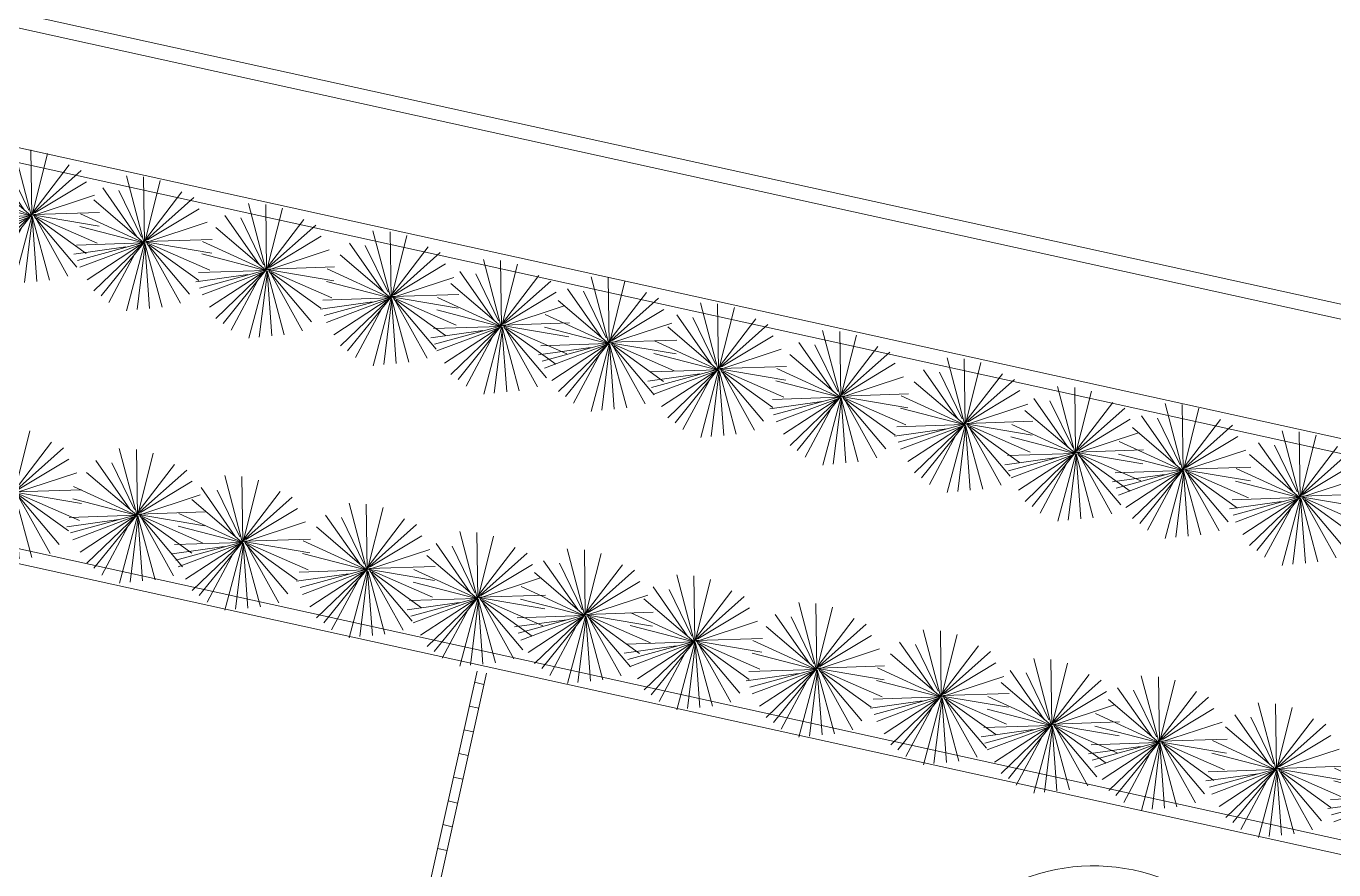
# Model space of a CAD drawing. Header units: metres. Extents: x 12093 to 20303, y 514 to 1412.
# Drawn here: x 19788.42 to 19801.87, y 690.84 to 699.51 of the extents above; entities that cross this region are included whole.
import ezdxf

# ---------------------------------------------------------------- set-up
doc = ezdxf.new("R2010")
doc.units = ezdxf.units.M
doc.layers.get('0').update_dxf_attribs({"lineweight": 13})
for name, color, linetype, lineweight in [('AMBI-GRASS', 104, 'Continuous', 20), ('MANZANAS-ORIGINALES', 147, 'Continuous', 9), ('text.-piso', 35, 'Continuous', 5)]:
    doc.layers.add(name, color=color, linetype=linetype, lineweight=lineweight)

# ---------------------------------------------------------------- blocks, each defined once
blk = doc.blocks.new('Arbust11')
for p, q in [((0.0378, 0.4871), (-0.0937, 0.9403)), ((0.0408, 0.4825), (0.0377, 0.9348)), ((0.0408, 0.5449), (0.1405, 0.941)), ((0.0377, 0.4856), (-0.274, 0.8225)), ((-0.1618, 0.888), (0.0377, 0.4856)), ((0.0439, 0.4856), (0.3088, 0.8724)), ((0.0595, 0.5199), (0.1997, 0.8474)), ((-0.3488, 0.7476), (0.0408, 0.4856)), ((-0.0621, 0.5573), (-0.3332, 0.7944)), ((0.0439, 0.4794), (0.3805, 0.7788)), ((0.0283, 0.4856), (-0.3738, 0.7039)), ((0.047, 0.4794), (0.4366, 0.6759)), ((0.0314, 0.4856), (-0.4049, 0.6104)), ((-0.433, 0.5262), (0.0439, 0.4825)), ((0.0439, 0.4825), (-0.4267, 0.4669)), ((-0.0527, 0.4794), (-0.4267, 0.3952)), ((0.0408, 0.4762), (-0.3893, 0.2673)), ((0.0408, 0.47), (-0.3364, 0.2174)), ((0.0408, 0.4731), (-0.274, 0.1581)), ((0.0377, 0.4669), (-0.2117, 0.0988)), ((0.0501, 0.4544), (-0.1088, 0.0209)), ((0.0501, 0.4638), (-0.0215, 0.0146)), ((0.047, 0.4856), (0.499, 0.4263)), ((0.0501, 0.4794), (0.2901, 0.0832)), ((0.0501, 0.4731), (0.4304, 0.2454)), ((0.0533, 0.4887), (0.474, 0.5137)), ((0.0533, 0.47), (0.1935, 0.0177)), ((0.0564, 0.4762), (0.3649, 0.1425)), ((0.072, 0.4762), (0.4647, 0.3484)), ((0.0533, 0.4451), (0.0907, 0.0271))]:
    blk.add_line(p, q)

msp = doc.modelspace()

# ---------------------------------------------------------------- linework, layer by layer
at = {"layer": 'MANZANAS-ORIGINALES'}
for p, q in [((19815.785, 693.609), (19715.633, 715.645)), ((19813.347, 693.992), (19715.601, 715.498)), ((19813.089, 692.82), (19715.343, 714.326)), ((19812.91, 692.706), (19715.311, 714.18)), ((19812.077, 688.917), (19714.477, 710.391)), ((19812.191, 688.738), (19714.445, 710.244))]:
    msp.add_line(p, q, dxfattribs=at)
at = {"layer": 'text.-piso', "ltscale": 5}
for p, q in [((19792.523, 690.47), (19793.06, 692.881)), ((19792.62, 690.449), (19793.157, 692.86)), ((19793.034, 692.765), (19793.131, 692.744)), ((19792.979, 692.521), (19793.077, 692.5)), ((19792.925, 692.277), (19793.023, 692.256)), ((19792.871, 692.033), (19792.968, 692.012)), ((19792.816, 691.789), (19792.914, 691.768)), ((19792.762, 691.545), (19792.86, 691.523)), ((19792.708, 691.301), (19792.805, 691.279)), ((19792.653, 691.057), (19792.751, 691.035))]:
    msp.add_line(p, q, dxfattribs=at)
msp.add_arc((19799.402, 688.884), 1.993, 313.7086, 202.8396, dxfattribs=at)

# ---------------------------------------------------------------- block references
at = {"layer": 'AMBI-GRASS', "ltscale": 0.05, "xscale": 1.499999999998325, "yscale": 1.499999999998325, "zscale": 1.499999999998325, "rotation": 49.16166176348414}
for p in [(19788.981, 697.045), (19790.14, 696.767), (19791.396, 696.483), (19792.676, 696.201), (19793.813, 695.907), (19794.919, 695.731), (19796.045, 695.461), (19797.301, 695.177), (19798.581, 694.896), (19799.718, 694.601), (19800.824, 694.425), (19788.799, 694.192), (19802.028, 694.147), (19790.067, 693.964), (19803.284, 693.863), (19791.151, 693.685), (19792.431, 693.403), (19793.568, 693.109), (19794.674, 692.933), (19795.8, 692.663), (19797.056, 692.379), (19798.336, 692.097), (19799.473, 691.803), (19800.579, 691.627), (19801.783, 691.349), (19803.039, 691.065)]:
    msp.add_blockref('Arbust11', p, dxfattribs=at)

doc.saveas('drawing.dxf')
